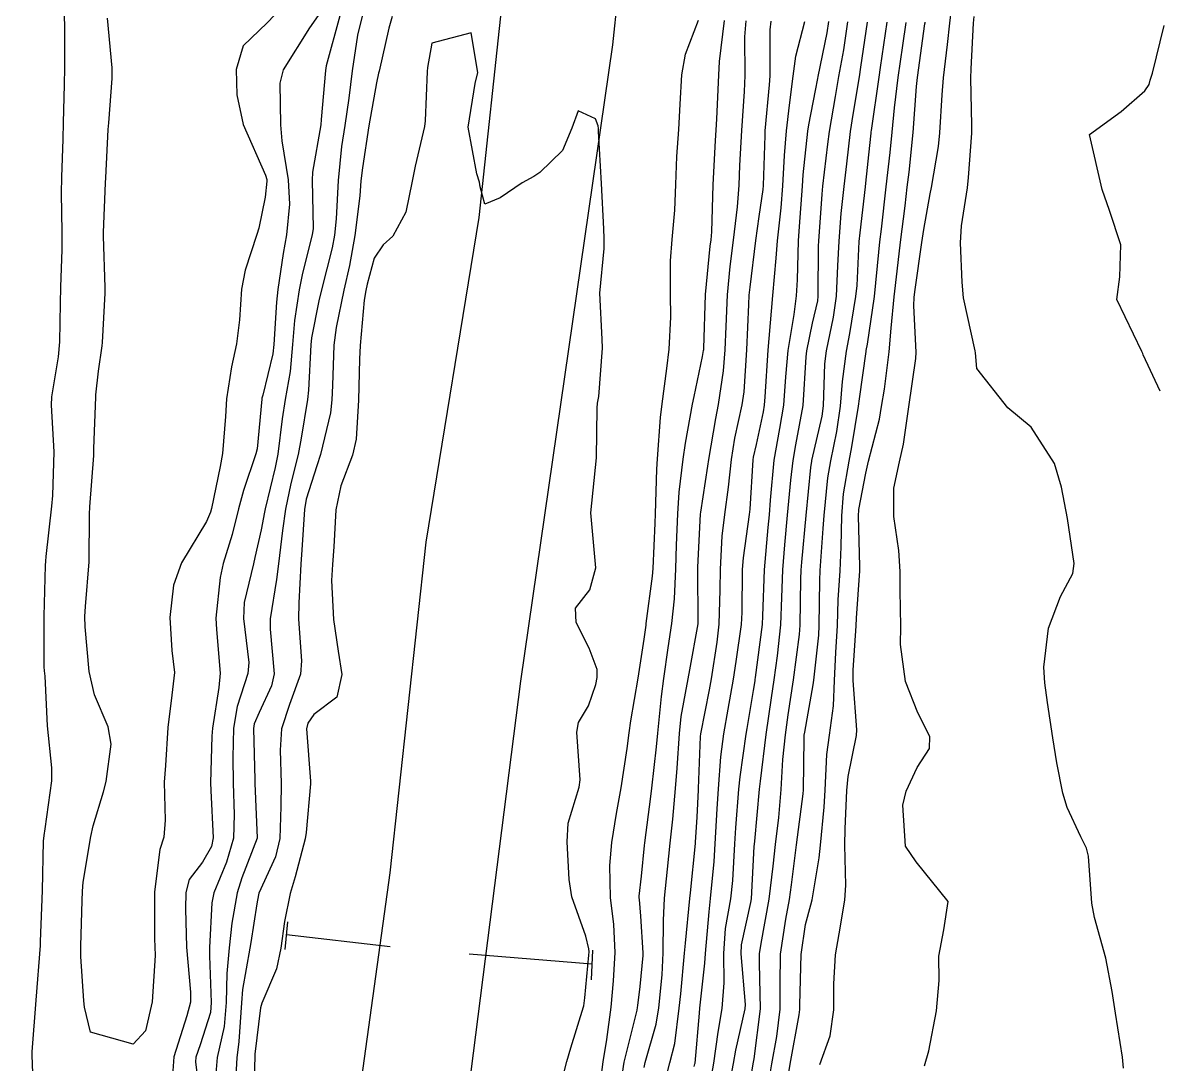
# Model space of a CAD drawing. Header units: metres. Extents: x 298520 to 308411, y 7433745 to 7450750.
# Drawn here: x 300827.6 to 300869.01, y 7448071.36 to 7448109.3 of the extents above; entities that cross this region are included whole.
import ezdxf

# ---------------------------------------------------------------- set-up
doc = ezdxf.new("R2010")
doc.units = ezdxf.units.M
doc.header["$LTSCALE"] = 10
for name, color, linetype in [('Curvas de Nivel 1m', 11, 'Continuous'), ('Curvas de Nivel 5m', 15, 'Continuous'), ('Linha Férrea', 251, 'TRACKS'), ('Pórtico', 62, 'Continuous')]:
    doc.layers.add(name, color=color, linetype=linetype)
doc.linetypes.add('TRACKS', pattern='A,0.15,[130,ltypeshp.shx,S=0.25,R=0,X=0,Y=0],0.15', length=0.3)

msp = doc.modelspace()

# ---------------------------------------------------------------- linework, layer by layer
at = {"layer": 'Curvas de Nivel 1m', "flags": 128}
for points, elevation in [([(300828.022, 7448069.711), (300827.944, 7448071.691), (300827.947, 7448071.809), (300828.093, 7448073.69), (300828.245, 7448075.688), (300828.25, 7448075.824), (300828.326, 7448077.687), (300828.365, 7448079.482), (300828.383, 7448079.687), (300828.415, 7448079.936), (300828.658, 7448081.683), (300828.663, 7448082.159), (300828.502, 7448083.686), (300828.417, 7448085.5), (300828.399, 7448085.688), (300828.386, 7448085.84), (300828.388, 7448087.688), (300828.437, 7448089.531), (300828.44, 7448089.688), (300828.457, 7448089.86), (300828.666, 7448091.685), (300828.703, 7448092.081), (300828.744, 7448093.676), (300828.652, 7448095.373), (300828.662, 7448095.677), (300828.906, 7448097.136), (300828.954, 7448097.674), (300828.98, 7448099.089), (300828.994, 7448099.674), (300829.045, 7448101.042), (300829.044, 7448101.674), (300829.018, 7448103.093), (300829.023, 7448103.674), (300829.077, 7448105.061), (300829.093, 7448105.674), (300829.122, 7448107.038), (300829.136, 7448107.674), (300829.141, 7448109.039), (300829.126, 7448109.674)], 697), ([(300836.77, 7448109.586), (300836.51, 7448109.304), (300835.633, 7448108.467), (300835.383, 7448107.601), (300835.407, 7448106.678), (300835.629, 7448105.598), (300836.445, 7448103.752), (300836.496, 7448103.589), (300836.5, 7448103.532), (300836.436, 7448102.946), (300836.201, 7448101.816), (300836.133, 7448101.593), (300835.712, 7448100.288), (300835.573, 7448099.598), (300835.501, 7448098.479), (300835.395, 7448097.6), (300835.204, 7448096.762), (300835.032, 7448095.603), (300834.994, 7448094.952), (300834.879, 7448093.604), (300834.794, 7448093.13), (300834.481, 7448091.608), (300834.443, 7448091.467), (300834.298, 7448091.131), (300833.382, 7448089.624), (300833.091, 7448088.807), (300832.961, 7448087.629), (300833.041, 7448086.428), (300833.13, 7448085.627), (300833.041, 7448084.807), (300832.894, 7448083.63), (300832.799, 7448082.241), (300832.762, 7448081.631), (300832.793, 7448080.254), (300832.738, 7448079.631), (300832.604, 7448079.186), (300832.404, 7448077.636), (300832.403, 7448075.923), (300832.415, 7448075.635), (300832.425, 7448075.318), (300832.318, 7448073.636), (300832.072, 7448072.573), (300831.624, 7448072.088), (300830.072, 7448072.522), (300829.855, 7448073.438), (300829.834, 7448073.664), (300829.721, 7448075.278), (300829.718, 7448075.666), (300829.77, 7448077.306), (300829.783, 7448077.665), (300829.81, 7448077.993), (300830.09, 7448079.661), (300830.167, 7448080.043), (300830.55, 7448081.286), (300830.637, 7448081.655), (300830.831, 7448083.019), (300830.713, 7448083.655), (300830.22, 7448084.82), (300830.02, 7448085.663), (300829.874, 7448087.291), (300829.866, 7448087.666), (300829.891, 7448088.033), (300830.023, 7448089.664), (300830.039, 7448091.402), (300830.05, 7448091.664), (300830.191, 7448093.532), (300830.193, 7448093.661), (300830.195, 7448093.792), (300830.263, 7448095.661), (300830.267, 7448095.748), (300830.362, 7448096.608), (300830.503, 7448097.528), (300830.514, 7448097.659), (300830.602, 7448099.447), (300830.603, 7448099.658), (300830.549, 7448101.531), (300830.55, 7448101.659), (300830.623, 7448103.477), (300830.631, 7448103.658), (300830.716, 7448105.411), (300830.736, 7448105.657), (300830.867, 7448107.278), (300830.867, 7448107.656), (300830.697, 7448109.472)], 698), ([(300838.366, 7448109.562), (300838.055, 7448109.114), (300837.09, 7448107.584), (300836.972, 7448107.102), (300836.995, 7448105.585), (300837.049, 7448104.999), (300837.273, 7448103.582), (300837.326, 7448102.689), (300837.214, 7448101.582), (300837.096, 7448100.9), (300836.894, 7448099.585), (300836.846, 7448099.127), (300836.757, 7448097.586), (300836.715, 7448097.241), (300836.354, 7448095.737), (300836.32, 7448095.623), (300836.312, 7448095.59), (300836.143, 7448093.774), (300836.099, 7448093.592), (300835.642, 7448092.264), (300835.469, 7448091.598), (300835.234, 7448090.66), (300834.911, 7448089.604), (300834.791, 7448089.089), (300834.642, 7448087.606), (300834.661, 7448087.194), (300834.799, 7448085.604), (300834.743, 7448085.087), (300834.512, 7448083.607), (300834.492, 7448083.315), (300834.45, 7448081.607), (300834.461, 7448081.327), (300834.544, 7448079.606), (300834.479, 7448079.285), (300834.15, 7448078.726), (300833.663, 7448078.094), (300833.54, 7448077.619), (300833.532, 7448077.024), (300833.566, 7448075.618), (300833.715, 7448073.989), (300833.717, 7448073.615), (300833.579, 7448073.119), (300833.109, 7448071.624), (300833.033, 7448070.606)], 697), ([(300839.159, 7448109.554), (300838.662, 7448107.735), (300838.633, 7448107.568), (300838.475, 7448105.78), (300838.461, 7448105.582), (300838.16, 7448103.86), (300838.15, 7448103.573), (300838.185, 7448101.813), (300838.153, 7448101.573), (300837.796, 7448100.182), (300837.67, 7448099.577), (300837.5, 7448098.46), (300837.428, 7448097.579), (300837.346, 7448096.597), (300837.165, 7448095.582), (300837.052, 7448094.873), (300836.901, 7448093.584), (300836.806, 7448093.098), (300836.436, 7448091.589), (300836.413, 7448091.478), (300836.295, 7448090.833), (300836.062, 7448089.816), (300836.006, 7448089.593), (300835.675, 7448088.182), (300835.643, 7448087.596), (300835.837, 7448085.994), (300835.802, 7448085.594), (300835.421, 7448084.392), (300835.283, 7448083.599), (300835.261, 7448082.531), (300835.27, 7448081.599), (300835.312, 7448080.458), (300835.277, 7448079.599), (300835.031, 7448078.72), (300834.57, 7448077.606), (300834.495, 7448077.241), (300834.411, 7448075.607), (300834.408, 7448075.307), (300834.472, 7448073.606), (300834.439, 7448073.247), (300834.067, 7448072.065), (300833.913, 7448071.612), (300833.9, 7448071.451), (300834.049, 7448070.247)], 696), ([(300841.067, 7448109.534), (300840.938, 7448109.107), (300840.592, 7448107.539), (300840.57, 7448107.462), (300840.489, 7448107.116), (300840.21, 7448105.544), (300839.978, 7448104.019), (300839.927, 7448103.548), (300839.884, 7448102.995), (300839.708, 7448101.551), (300839.506, 7448100.454), (300839.301, 7448099.556), (300839.017, 7448098.198), (300838.943, 7448097.561), (300838.883, 7448096.087), (300838.866, 7448095.562), (300838.819, 7448095.09), (300838.455, 7448093.568), (300838.319, 7448093.16), (300837.934, 7448091.947), (300837.864, 7448091.574), (300837.767, 7448090.097), (300837.738, 7448089.575), (300837.666, 7448088.172), (300837.654, 7448087.576), (300837.756, 7448086.056), (300837.719, 7448085.575), (300837.326, 7448084.469), (300837.035, 7448083.582), (300836.982, 7448082.795), (300837.017, 7448081.582), (300837.012, 7448080.744), (300836.968, 7448079.582), (300836.818, 7448078.919), (300836.21, 7448077.589), (300836.188, 7448077.534), (300836.129, 7448077.196), (300835.917, 7448075.79), (300835.88, 7448075.592), (300835.608, 7448074.077), (300835.57, 7448073.595), (300835.477, 7448072.188), (300835.405, 7448071.597), (300835.329, 7448070.318)], 694), ([(300848.557, 7448069.951), (300848.75, 7448071.44), (300848.886, 7448072.253), (300849.039, 7448073.436), (300849.132, 7448074.4), (300849.193, 7448075.434), (300849.137, 7448076.449), (300849.022, 7448077.437), (300848.988, 7448078.6), (300849.064, 7448079.436), (300849.237, 7448080.498), (300849.401, 7448081.432), (300849.629, 7448082.86), (300849.702, 7448083.428), (300849.762, 7448083.874), (300850.028, 7448085.423), (300850.247, 7448086.839), (300850.312, 7448087.36), (300850.32, 7448087.419), (300850.546, 7448089.141), (300850.567, 7448089.417), (300850.645, 7448091.069), (300850.656, 7448091.416), (300850.702, 7448093.033), (300850.724, 7448093.416), (300850.841, 7448094.919), (300850.896, 7448095.415), (300851.075, 7448096.704), (300851.161, 7448097.412), (300851.214, 7448098.582), (300851.2, 7448099.412), (300851.199, 7448100.625), (300851.268, 7448101.412), (300851.365, 7448102.479), (300851.392, 7448103.411), (300851.437, 7448104.431), (300851.503, 7448105.41), (300851.554, 7448106.338), (300851.617, 7448107.409), (300851.748, 7448108.16), (300852.22, 7448109.403)], 694), ([(300850.246, 7448071.234), (300850.278, 7448071.418), (300850.677, 7448072.814), (300850.774, 7448073.413), (300850.895, 7448074.618), (300850.94, 7448075.412), (300850.945, 7448076.591), (300850.989, 7448077.411), (300851.096, 7448078.464), (300851.197, 7448079.41), (300851.291, 7448080.29), (300851.39, 7448081.408), (300851.448, 7448082.15), (300851.529, 7448083.407), (300851.596, 7448084.022), (300851.851, 7448085.404), (300851.908, 7448085.731), (300852.206, 7448087.4), (300852.207, 7448087.447), (300852.201, 7448089.401), (300852.204, 7448089.47), (300852.294, 7448091.4), (300852.304, 7448091.468), (300852.567, 7448093.151), (300852.601, 7448093.397), (300852.853, 7448094.888), (300852.947, 7448095.394), (300853.133, 7448096.625), (300853.196, 7448097.392), (300853.226, 7448098.232), (300853.279, 7448099.387), (300853.373, 7448100.421), (300853.501, 7448101.384), (300853.646, 7448102.593), (300853.702, 7448103.381), (300853.73, 7448104.104), (300853.799, 7448105.38), (300853.903, 7448106.795), (300853.922, 7448107.379), (300853.917, 7448108.789), (300853.959, 7448109.378)], 696), ([(300850.954, 7448070.511), (300851.184, 7448071.409), (300851.362, 7448072.115), (300851.523, 7448073.406), (300851.575, 7448073.92), (300851.719, 7448075.404), (300851.746, 7448075.774), (300851.911, 7448077.402), (300851.933, 7448077.605), (300852.118, 7448079.4), (300852.119, 7448079.445), (300852.172, 7448080.355), (300852.222, 7448081.36), (300852.226, 7448081.4), (300852.302, 7448083.299), (300852.31, 7448083.399), (300852.624, 7448084.999), (300852.698, 7448085.395), (300852.908, 7448086.732), (300852.982, 7448087.393), (300853.011, 7448088.647), (300853.021, 7448089.393), (300853.09, 7448090.592), (300853.187, 7448091.391), (300853.319, 7448092.384), (300853.425, 7448093.389), (300853.55, 7448094.173), (300853.816, 7448095.385), (300853.887, 7448095.855), (300853.98, 7448097.384), (300854.056, 7448099.042), (300854.074, 7448099.375), (300854.101, 7448099.671), (300854.308, 7448101.372), (300854.432, 7448102.248), (300854.579, 7448103.232), (300854.59, 7448103.369), (300854.648, 7448105.191), (300854.658, 7448105.368), (300854.814, 7448107.042), (300854.833, 7448107.367), (300854.832, 7448109.044), (300854.868, 7448109.366)], 697), ([(300852.062, 7448071.281), (300852.093, 7448071.369), (300852.097, 7448071.4), (300852.26, 7448073.219), (300852.278, 7448073.398), (300852.46, 7448075.044), (300852.48, 7448075.396), (300852.609, 7448076.915), (300852.665, 7448077.395), (300852.797, 7448078.749), (300852.837, 7448079.393), (300852.907, 7448080.661), (300852.953, 7448081.392), (300853.034, 7448082.553), (300853.141, 7448083.391), (300853.306, 7448084.3), (300853.496, 7448085.387), (300853.598, 7448086.027), (300853.79, 7448087.385), (300853.82, 7448087.822), (300853.828, 7448089.384), (300853.858, 7448089.805), (300854.081, 7448091.382), (300854.104, 7448091.583), (300854.213, 7448093.381), (300854.23, 7448093.475), (300854.331, 7448093.941), (300854.593, 7448095.133), (300854.632, 7448095.376), (300854.658, 7448095.678), (300854.762, 7448097.374), (300854.8, 7448097.797), (300854.938, 7448099.365), (300855.049, 7448100.728), (300855.103, 7448101.363), (300855.232, 7448102.565), (300855.295, 7448103.361), (300855.353, 7448104.467), (300855.426, 7448105.36), (300855.542, 7448106.299), (300855.672, 7448107.358), (300855.774, 7448108.083), (300856.101, 7448109.354)], 698), ([(300852.668, 7448070.782), (300852.786, 7448071.393), (300852.937, 7448072.529), (300853.085, 7448073.39), (300853.162, 7448074.324), (300853.149, 7448075.39), (300853.209, 7448076.302), (300853.397, 7448077.387), (300853.473, 7448078.056), (300853.546, 7448079.386), (300853.582, 7448079.973), (300853.694, 7448081.385), (300853.739, 7448081.833), (300853.958, 7448083.382), (300853.994, 7448083.594), (300854.227, 7448084.977), (300854.283, 7448085.329), (300854.288, 7448085.379), (300854.3, 7448085.445), (300854.553, 7448087.376), (300854.571, 7448087.691), (300854.624, 7448089.375), (300854.756, 7448090.913), (300854.805, 7448091.372), (300854.85, 7448091.913), (300854.984, 7448093.37), (300855.185, 7448094.522), (300855.333, 7448095.365), (300855.408, 7448096.409), (300855.491, 7448097.363), (300855.705, 7448098.679), (300855.795, 7448099.356), (300855.825, 7448099.932), (300855.868, 7448101.356), (300855.902, 7448101.881), (300856.007, 7448103.354), (300856.04, 7448103.763), (300856.207, 7448105.353), (300856.242, 7448105.586), (300856.488, 7448106.84), (300856.569, 7448107.272), (300856.586, 7448107.349), (300856.916, 7448108.939), (300856.978, 7448109.345)], 699), ([(300854.053, 7448070.412), (300854.212, 7448071.378), (300854.247, 7448071.56), (300854.48, 7448073.374), (300854.444, 7448075.039), (300854.446, 7448075.375), (300854.504, 7448075.762), (300854.802, 7448077.37), (300854.942, 7448078.577), (300855.03, 7448079.367), (300855.152, 7448080.345), (300855.235, 7448081.364), (300855.296, 7448082.466), (300855.388, 7448083.362), (300855.492, 7448084.082), (300855.685, 7448085.358), (300855.908, 7448087.014), (300855.933, 7448087.355), (300855.951, 7448089.036), (300855.959, 7448089.355), (300855.983, 7448089.649), (300856.141, 7448091.352), (300856.32, 7448093.102), (300856.348, 7448093.325), (300856.349, 7448093.35), (300856.729, 7448094.964), (300856.78, 7448095.346), (300856.832, 7448096.882), (300856.89, 7448097.345), (300857.147, 7448098.58), (300857.256, 7448099.341), (300857.305, 7448100.446), (300857.345, 7448101.341), (300857.425, 7448102.348), (300857.527, 7448103.339), (300857.624, 7448104.169), (300857.765, 7448105.337), (300857.859, 7448105.956), (300858.085, 7448107.334), (300858.14, 7448107.69), (300858.378, 7448109.331)], 701), ([(300854.669, 7448069.99), (300854.89, 7448071.368), (300855.072, 7448072.364), (300855.196, 7448073.363), (300855.194, 7448074.266), (300855.217, 7448075.363), (300855.41, 7448076.645), (300855.538, 7448077.359), (300855.607, 7448077.892), (300855.796, 7448079.356), (300856.038, 7448081.209), (300856.05, 7448081.352), (300856.07, 7448083.221), (300856.079, 7448083.352), (300856.097, 7448083.46), (300856.215, 7448084.143), (300856.401, 7448085.177), (300856.423, 7448085.348), (300856.602, 7448086.994), (300856.625, 7448087.346), (300856.639, 7448088.977), (300856.659, 7448089.346), (300856.768, 7448090.873), (300856.799, 7448091.345), (300856.934, 7448092.726), (300857.041, 7448093.343), (300857.267, 7448094.413), (300857.399, 7448095.34), (300857.472, 7448096.229), (300857.62, 7448097.338), (300857.739, 7448097.977), (300857.96, 7448099.334), (300857.999, 7448099.734), (300858.083, 7448101.333), (300858.111, 7448101.648), (300858.305, 7448103.331), (300858.317, 7448103.459), (300858.465, 7448104.831), (300858.516, 7448105.286), (300858.518, 7448105.329), (300858.526, 7448105.382), (300858.802, 7448107.325), (300858.851, 7448107.679), (300859.095, 7448109.321)], 702), ([(300855.47, 7448070.771), (300855.563, 7448071.358), (300855.887, 7448073.159), (300855.91, 7448073.353), (300855.913, 7448073.525), (300855.96, 7448075.352), (300856.124, 7448076.446), (300856.318, 7448077.161), (300856.366, 7448077.348), (300856.622, 7448078.879), (300856.671, 7448079.345), (300856.801, 7448080.719), (300856.84, 7448081.343), (300856.897, 7448082.642), (300857.001, 7448083.342), (300857.144, 7448084.416), (300857.173, 7448085.341), (300857.225, 7448086.358), (300857.288, 7448087.34), (300857.318, 7448088.284), (300857.38, 7448089.339), (300857.418, 7448090.207), (300857.44, 7448091.339), (300857.506, 7448092.143), (300857.715, 7448093.336), (300857.814, 7448093.852), (300858.05, 7448095.333), (300858.087, 7448095.601), (300858.328, 7448097.33), (300858.338, 7448097.366), (300858.376, 7448097.591), (300858.637, 7448099.326), (300858.794, 7448100.948), (300858.833, 7448101.324), (300858.889, 7448101.784), (300859.066, 7448103.321), (300859.207, 7448104.574), (300859.279, 7448105.318), (300859.364, 7448106.199), (300859.502, 7448107.315), (300859.663, 7448108.472), (300859.787, 7448109.311)], 703), ([(300856.647, 7448071.344), (300857.017, 7448072.397), (300857.157, 7448073.339), (300857.153, 7448074.284), (300857.214, 7448075.339), (300857.348, 7448076.111), (300857.559, 7448077.336), (300857.589, 7448077.887), (300857.556, 7448079.336), (300857.566, 7448079.939), (300857.633, 7448081.335), (300857.677, 7448081.846), (300857.979, 7448083.332), (300857.991, 7448083.547), (300857.86, 7448085.334), (300857.86, 7448085.71), (300857.965, 7448087.333), (300857.98, 7448087.608), (300858.097, 7448089.332), (300858.098, 7448089.51), (300858.053, 7448091.332), (300858.068, 7448091.569), (300858.319, 7448092.898), (300858.422, 7448093.329), (300858.813, 7448094.856), (300858.897, 7448095.322), (300858.995, 7448095.956), (300859.175, 7448097.318), (300859.245, 7448098.18), (300859.358, 7448099.316), (300859.468, 7448100.253), (300859.589, 7448101.313), (300859.753, 7448102.628), (300859.831, 7448103.309), (300859.894, 7448103.865), (300860.039, 7448105.307), (300860.17, 7448106.985), (300860.202, 7448107.304), (300860.475, 7448109.263), (300860.478, 7448109.301), (300860.485, 7448109.329)], 704), ([(300867.712, 7448071.214), (300867.668, 7448071.613), (300867.416, 7448073.217), (300867.301, 7448074.012), (300867.063, 7448075.22), (300866.653, 7448076.7), (300866.554, 7448077.226), (300866.434, 7448078.943), (300866.355, 7448079.228), (300866.159, 7448079.64), (300865.655, 7448080.716), (300865.495, 7448081.24), (300865.285, 7448082.335), (300865.138, 7448083.246), (300864.937, 7448084.534), (300864.844, 7448085.251), (300864.811, 7448085.824), (300864.975, 7448087.249), (300865.416, 7448088.394), (300865.868, 7448089.236), (300865.912, 7448089.602), (300865.667, 7448091.24), (300865.449, 7448092.378), (300865.191, 7448093.247), (300864.342, 7448094.563), (300863.494, 7448095.269), (300862.367, 7448096.71), (300862.315, 7448097.281), (300862.304, 7448097.35), (300861.873, 7448099.285), (300861.83, 7448099.858), (300861.77, 7448101.287), (300861.805, 7448101.91), (300862.019, 7448103.284), (300862.065, 7448103.668), (300862.184, 7448105.283), (300862.188, 7448105.571), (300862.146, 7448107.283), (300862.156, 7448107.624), (300862.246, 7448109.283), (300862.267, 7448109.532)], 706), ([(300847.153, 7448070.357), (300847.425, 7448071.456), (300847.569, 7448071.954), (300848.035, 7448073.45), (300848.05, 7448073.484), (300848.088, 7448073.771), (300848.231, 7448075.329), (300848.238, 7448075.448), (300848.229, 7448075.563), (300848.119, 7448076.027), (300847.61, 7448077.455), (300847.514, 7448078.085), (300847.444, 7448079.457), (300847.479, 7448080.147), (300847.874, 7448081.453), (300847.917, 7448081.721), (300847.786, 7448083.454), (300847.852, 7448083.809), (300848.217, 7448084.416), (300848.482, 7448085.193), (300848.534, 7448085.445), (300848.533, 7448085.742), (300848.244, 7448086.523), (300847.77, 7448087.455), (300847.746, 7448087.969), (300848.265, 7448088.645), (300848.482, 7448089.447), (300848.303, 7448091.45), (300848.506, 7448093.447), (300848.532, 7448095.266), (300848.546, 7448095.447), (300848.594, 7448095.685), (300848.723, 7448097.445), (300848.712, 7448097.781), (300848.624, 7448099.447), (300848.782, 7448101.08), (300848.788, 7448101.445), (300848.771, 7448101.79), (300848.684, 7448103.446), (300848.579, 7448105.341), (300848.578, 7448105.448), (300848.574, 7448105.548), (300848.476, 7448105.799), (300847.836, 7448106.099), (300847.61, 7448105.459), (300847.268, 7448104.654), (300846.449, 7448103.853), (300846.221, 7448103.697), (300845.8, 7448103.476), (300844.992, 7448102.93), (300844.435, 7448102.69), (300844.275, 7448103.326), (300844.242, 7448103.493), (300844.148, 7448103.794), (300843.829, 7448105.5), (300844.082, 7448107.09), (300844.182, 7448107.495), (300843.944, 7448108.935), (300842.503, 7448108.56), (300842.346, 7448107.669), (300842.334, 7448107.522), (300842.268, 7448105.729), (300842.243, 7448105.522), (300841.901, 7448104.076), (300841.795, 7448103.526), (300841.56, 7448102.401), (300841.088, 7448101.533), (300840.74, 7448101.214), (300840.411, 7448100.727), (300840.157, 7448099.783), (300840.104, 7448099.544), (300840.044, 7448099.2), (300839.898, 7448097.547), (300839.87, 7448097.05), (300839.839, 7448095.548), (300839.75, 7448094.13), (300839.612, 7448093.551), (300839.189, 7448092.434), (300839.005, 7448091.559), (300838.935, 7448090.205), (300838.89, 7448089.561), (300838.856, 7448088.979), (300838.92, 7448087.56), (300839.097, 7448086.413), (300839.228, 7448085.555), (300839.042, 7448084.736), (300838.211, 7448084.098), (300837.991, 7448083.788), (300837.946, 7448083.573), (300838.084, 7448081.671), (300838.082, 7448081.571), (300837.934, 7448079.804), (300837.896, 7448079.573), (300837.527, 7448078.191), (300837.347, 7448077.578), (300837.143, 7448076.56), (300837.008, 7448075.581), (300836.854, 7448074.83), (300836.318, 7448073.588), (300836.26, 7448073.41), (300836.064, 7448071.729), (300836.056, 7448071.598), (300835.991, 7448069.643)], 693), ([(300869.044, 7448095.884), (300868.429, 7448097.209), (300868.412, 7448097.248), (300868.374, 7448097.329), (300867.463, 7448099.219), (300867.572, 7448100.052), (300867.605, 7448101.218), (300867.192, 7448102.465), (300866.925, 7448103.225), (300866.473, 7448105.23), (300867.618, 7448106.076), (300868.487, 7448106.828), (300868.641, 7448107.058), (300868.678, 7448107.207), (300868.76, 7448107.471), (300869.195, 7448109.2)], 707)]:
    msp.add_lwpolyline(points, dxfattribs=dict(at, elevation=elevation))
at = {"layer": 'Curvas de Nivel 5m', "flags": 128}
for points, elevation in [([(300860.458, 7448071.304), (300860.611, 7448071.845), (300860.895, 7448073.298), (300860.988, 7448074.403), (300860.979, 7448075.291), (300861.158, 7448076.254), (300861.322, 7448077.288), (300860.154, 7448078.734), (300859.76, 7448079.306), (300859.663, 7448080.793), (300859.786, 7448081.306), (300860.192, 7448082.166), (300860.634, 7448082.861), (300860.656, 7448083.295), (300860.216, 7448084.163), (300859.76, 7448085.307), (300859.589, 7448086.653), (300859.592, 7448087.31), (300859.567, 7448088.612), (300859.569, 7448089.311), (300859.517, 7448090.079), (300859.345, 7448091.314), (300859.341, 7448092.343), (300859.541, 7448093.312), (300859.687, 7448093.955), (300859.889, 7448095.307), (300860.136, 7448097.069), (300860.149, 7448097.303), (300860.069, 7448098.984), (300860.087, 7448099.305), (300860.121, 7448099.58), (300860.357, 7448101.301), (300860.428, 7448101.767), (300860.666, 7448103.072), (300860.709, 7448103.297), (300860.967, 7448104.794), (300861.021, 7448105.295), (300861.1, 7448106.68), (300861.144, 7448107.293), (300861.29, 7448108.508), (300861.379, 7448109.291), (300861.503, 7448110.315)], 705), ([(300839.965, 7448109.545), (300839.805, 7448108.85), (300839.6, 7448107.553), (300839.479, 7448106.551), (300839.338, 7448105.557), (300839.221, 7448104.799), (300839.094, 7448103.56), (300839.022, 7448102.154), (300838.967, 7448101.562), (300838.875, 7448101.104), (300838.484, 7448099.569), (300838.389, 7448099.172), (300838.123, 7448097.825), (300838.101, 7448097.573), (300838.017, 7448095.913), (300837.976, 7448095.574), (300837.743, 7448094.164), (300837.639, 7448093.577), (300837.372, 7448092.52), (300837.175, 7448091.581), (300837.071, 7448090.806), (300836.926, 7448089.584), (300836.846, 7448089.013), (300836.624, 7448087.586), (300836.622, 7448087.214), (300836.762, 7448085.585), (300836.667, 7448085.145), (300836.212, 7448084.169), (300836.04, 7448083.757), (300836.013, 7448083.592), (300836.054, 7448081.722), (300836.061, 7448081.591), (300836.144, 7448079.609), (300836.142, 7448079.59), (300835.591, 7448078.145), (300835.411, 7448077.597), (300835.218, 7448076.503), (300835.121, 7448075.6), (300835.034, 7448074.666), (300835.013, 7448073.601), (300834.94, 7448072.735), (300834.693, 7448071.604), (300834.642, 7448071.019)], 695), ([(300849.421, 7448070.794), (300849.515, 7448071.428), (300849.987, 7448073.326), (300850.007, 7448073.421), (300850.012, 7448073.493), (300850.095, 7448074.195), (300850.21, 7448075.32), (300850.213, 7448075.419), (300850.126, 7448076.753), (300850.073, 7448077.362), (300850.068, 7448077.421), (300850.068, 7448077.487), (300850.145, 7448078.21), (300850.255, 7448079.326), (300850.265, 7448079.419), (300850.484, 7448081.113), (300850.521, 7448081.417), (300850.696, 7448082.917), (300850.741, 7448083.415), (300850.876, 7448084.76), (300850.965, 7448085.413), (300851.121, 7448086.535), (300851.252, 7448087.41), (300851.353, 7448088.318), (300851.393, 7448089.409), (300851.425, 7448090.269), (300851.468, 7448091.408), (300851.522, 7448092.196), (300851.661, 7448093.407), (300851.747, 7448093.99), (300852.006, 7448095.403), (300852.066, 7448095.692), (300852.37, 7448097.14), (300852.409, 7448097.363), (300852.413, 7448097.4), (300852.414, 7448097.44), (300852.478, 7448099.399), (300852.653, 7448101.163), (300852.684, 7448101.396), (300852.71, 7448101.68), (300852.764, 7448103.395), (300852.844, 7448105.018), (300852.865, 7448105.394), (300852.892, 7448105.809), (300852.959, 7448107.393), (300852.993, 7448107.888), (300853.167, 7448109.39)], 695), ([(300853.27, 7448070.169), (300853.496, 7448071.386), (300853.581, 7448071.872), (300853.928, 7448073.382), (300853.934, 7448073.533), (300853.773, 7448075.383), (300853.791, 7448075.709), (300854.132, 7448077.248), (300854.151, 7448077.38), (300854.254, 7448079.286), (300854.262, 7448079.379), (300854.276, 7448079.49), (300854.45, 7448081.376), (300854.48, 7448081.67), (300854.694, 7448083.373), (300854.889, 7448084.704), (300854.986, 7448085.369), (300855.106, 7448086.232), (300855.226, 7448087.365), (300855.261, 7448088.363), (300855.292, 7448089.365), (300855.365, 7448090.286), (300855.472, 7448091.362), (300855.592, 7448092.637), (300855.667, 7448093.36), (300855.769, 7448093.92), (300856.035, 7448095.355), (300856.146, 7448097.129), (300856.17, 7448097.353), (300856.383, 7448098.356), (300856.567, 7448099.173), (300856.588, 7448099.348), (300856.597, 7448101.172), (300856.603, 7448101.348), (300856.725, 7448103.062), (300856.754, 7448103.347), (300856.93, 7448104.881), (300856.994, 7448105.345), (300857.212, 7448106.616), (300857.342, 7448107.342), (300857.523, 7448108.319), (300857.67, 7448109.338)], 700)]:
    msp.add_lwpolyline(points, dxfattribs=dict(at, elevation=elevation))
at = {"layer": 'Linha Férrea', "flags": 128}
for points in [[(298729.261, 7450749.95), (298734.809, 7450730.65), (298742.343, 7450703.451), (298750.119, 7450676.237), (298757.889, 7450649.199), (298765.189, 7450623.712), (298769.985, 7450606.424), (298776.494, 7450583.287), (298783.055, 7450560.248), (298788.164, 7450542.214), (298793.821, 7450521.584), (298798.125, 7450506.606), (298804.386, 7450484.418), (298809.295, 7450466.837), (298814.551, 7450448.858), (298819.559, 7450431.225), (298826.267, 7450408.649), (298831.926, 7450389.314), (298837.135, 7450370.779), (298842.092, 7450352.398), (298847.802, 7450331.823), (298852.149, 7450316.412), (298858.34, 7450294.769), (298862.969, 7450278.965), (298867.952, 7450260.088), (298870.924, 7450249.95), (298873.722, 7450238.982), (298878.355, 7450222.697), (298882.025, 7450210.358), (298885.603, 7450197.651), (298890.189, 7450181.049), (298894.637, 7450166.006), (298898.995, 7450149.812), (298904.361, 7450131.79), (298908.122, 7450117.709), (298911.93, 7450103.946), (298916.104, 7450089.039), (298920.554, 7450073.399), (298923.212, 7450064.319), (298926.468, 7450052.577), (298930.321, 7450038.956), (298934.723, 7450023.223), (298938.252, 7450011.622), (298941.509, 7449999.193), (298944.399, 7449989.651), (298947.701, 7449977.682), (298952.335, 7449961.49), (298956.967, 7449946.581), (298961.92, 7449929.017), (298965.909, 7449915.258), (298970.082, 7449900.905), (298973.936, 7449887.787), (298977.788, 7449874.853), (298981.549, 7449862.469), (298986.366, 7449847.197), (298989.852, 7449836.37), (298994.575, 7449822.337), (298999.437, 7449807.292), (299004.068, 7449794.269), (299008.7, 7449781.657), (299013.057, 7449770.328), (299018.285, 7449757.718), (299022.322, 7449748.037), (299026.817, 7449737.63), (299031.861, 7449726.852), (299036.814, 7449716.896), (299043.096, 7449705.205), (299047.821, 7449696.534), (299054.335, 7449685.572), (299060.664, 7449675.852), (299069.469, 7449663.104), (299077.541, 7449652.872), (299085.429, 7449643.336), (299089.832, 7449637.784), (299098.728, 7449628.561), (299107.993, 7449618.793), (299117.442, 7449610.031), (299127.077, 7449601.223), (299138.453, 7449591.782), (299150.409, 7449582.651), (299162.779, 7449573.982), (299174.004, 7449567.002), (299185.962, 7449560.295), (299199.698, 7449553.222), (299213.253, 7449547.024), (299227.033, 7449541.5), (299241.999, 7449536.525), (299258.424, 7449531.831), (299277.224, 7449527.814), (299295.935, 7449525.032), (299311.589, 7449523.57), (299326.876, 7449522.883), (299340.975, 7449522.747), (299353.572, 7449523.111), (299369.274, 7449524.069), (299382.826, 7449525.211), (299396.609, 7449526.717), (299414.178, 7449529.501), (299430.969, 7449532.603), (299440.142, 7449534.839), (299451.094, 7449537.487), (299469.666, 7449542.917), (299486.963, 7449547.755), (299510.376, 7449554.83), (299531.414, 7449561.037), (299544.903, 7449564.894), (299559.186, 7449569.068), (299590.197, 7449576.665), (299616.417, 7449582.259), (299645.03, 7449585.805), (299675.251, 7449587.635), (299705.522, 7449586.259), (299732.882, 7449582.825), (299762.581, 7449576.088), (299791.888, 7449566.944), (299816.217, 7449556.896), (299840.774, 7449544.781), (299859.676, 7449534.387), (299878.529, 7449521.308), (299897.376, 7449507.135), (299919.538, 7449486.991), (299927.658, 7449478.626), (299947.133, 7449456.962), (299961.499, 7449437.961), (299971.137, 7449424.784), (299981.869, 7449408.322), (299997.595, 7449383.682), (300016.228, 7449354.96), (300035.864, 7449324.687), (300055.136, 7449295.587), (300073.232, 7449268.397), (300085.868, 7449249.95), (300089.501, 7449244.778), (300101.211, 7449227.647), (300111.197, 7449214.14), (300124.752, 7449194.736), (300135.909, 7449179.759), (300148.296, 7449162.129), (300160.805, 7449144.566), (300173.129, 7449128.481), (300185.523, 7449112.088), (300198.402, 7449095.758), (300207.462, 7449083.98), (300220.094, 7449068.515), (300233.468, 7449051.744), (300246.778, 7449035.349), (300263.478, 7449015.076), (300277.526, 7448998.444), (300292.814, 7448981.501), (300306.688, 7448964.856), (300324.623, 7448944.393), (300340.398, 7448926.517), (300357.9, 7448907.843), (300372.755, 7448891.817), (300392.041, 7448871.054), (300410.717, 7448852.066), (300427.475, 7448834.137), (300439.245, 7448822.858), (300454.898, 7448806.525), (300473.448, 7448788.164), (300493.111, 7448768.808), (300511.705, 7448749.95), (300518.198, 7448743.612), (300525.672, 7448735.984), (300530.889, 7448730.361), (300538.141, 7448723.284), (300543.771, 7448717.624), (300548.924, 7448711.903), (300554.778, 7448706.093), (300562.444, 7448698.573), (300570.483, 7448690.198), (300580.06, 7448680.508), (300590.013, 7448670.628), (300599.102, 7448661.391), (300608.565, 7448651.702), (300616.68, 7448643.32), (300625.581, 7448633.859), (300633.62, 7448625.859), (300641.21, 7448617.858), (300649.582, 7448609.897), (300659.386, 7448599.72), (300667.387, 7448591.231), (300676.098, 7448582.784), (300683.871, 7448574.669), (300691.725, 7448567.153), (300703.33, 7448554.876), (300711.744, 7448546.351), (300718.093, 7448539.767), (300726.506, 7448530.983), (300733.153, 7448523.695), (300741.152, 7448514.418), (300747.426, 7448507.242), (300750.054, 7448504.018), (300758.169, 7448493.99), (300764.854, 7448485.238), (300772.251, 7448475.55), (300781.114, 7448462.855), (300788.178, 7448452.147), (300795.99, 7448439.115), (300802.712, 7448427.661), (300809.137, 7448414.665), (300814.959, 7448402.42), (300819.763, 7448391.601), (300824.722, 7448378.533), (300829.079, 7448366.59), (300833.249, 7448353.858), (300836.592, 7448342.438), (300839.822, 7448330.572), (300842.678, 7448317.912), (300845.758, 7448304.202), (300848.387, 7448291.169), (300849.927, 7448279.903), (300851.843, 7448266.756), (300852.632, 7448254.174), (300852.974, 7448249.95), (300853.718, 7448237.64), (300853.896, 7448226.066), (300854.164, 7448215.145), (300853.836, 7448203.832), (300853.598, 7448192.905), (300852.795, 7448182.25), (300851.991, 7448170.79), (300850.801, 7448159.302), (300849.223, 7448146.768), (300848.151, 7448135.486), (300846.96, 7448124.114), (300845.442, 7448113.546), (300844.222, 7448102.204), (300842.288, 7448090.385), (300840.978, 7448078.33), (300839.608, 7448068.386), (300838.209, 7448056.39), (300836.541, 7448045.166), (300835.023, 7448032.665), (300833.535, 7448020.341), (300832.284, 7448009.205), (300831.094, 7447998.637), (300829.874, 7447985.926), (300828.432, 7447973.713), (300826.546, 7447955.639), (300825.162, 7447943.391), (300824.986, 7447942.247), (300823.836, 7447930.96), (300822.657, 7447919.829), (300821.593, 7447909.075), (300820.243, 7447895.408), (300819.533, 7447885.934), (300818.679, 7447872.07), (300818.298, 7447858.799), (300817.927, 7447851.916), (300817.786, 7447841.862), (300817.933, 7447833.489), (300818.516, 7447815.843), (300820.361, 7447795.876), (300822.449, 7447776.733), (300825.922, 7447758.996), (300827.722, 7447750.217), (300828.687, 7447743.229), (300830.467, 7447731.539), (300833.751, 7447711.152), (300838.977, 7447681.969), (300842.161, 7447664.851), (300846.249, 7447643.566), (300856.898, 7447587.933), (300861.3, 7447564.706), (300863.731, 7447552.015), (300867.081, 7447534.8), (300870.251, 7447518.153), (300879.139, 7447471.406), (300882.717, 7447452.426), (300886.196, 7447433.436), (300890.621, 7447408.952), (300893.065, 7447393.996), (300894.895, 7447382.534), (300896.018, 7447374.923), (300897.056, 7447367.88), (300898.671, 7447355.202), (300899.884, 7447344.173), (300901.155, 7447328.57), (300902.425, 7447306.17), (300902.632, 7447290.927), (300902.643, 7447274.906), (300901.209, 7447249.806), (300899.894, 7447235.454), (300897.424, 7447214.973), (300896.24, 7447207.108, -0.017609), (300893.245, 7447191.067), (300890.79, 7447180.008), (300886.347, 7447162.337), (300883.122, 7447151.267), (300877.521, 7447133.871), (300873.858, 7447123.752), (300865.532, 7447103.056), (300859.822, 7447090.388), (300850.503, 7447071.406), (300846.315, 7447063.106), (300836.805, 7447045.834), (300827.664, 7447031.197), (300815.395, 7447013.014), (300803.069, 7446996.228), (300792.968, 7446983.245), (300781.446, 7446969.292), (300759.63, 7446945.435), (300748.36, 7446933.669), (300737.301, 7446922.447), (300720.178, 7446905.644), (300707.821, 7446893.561), (300697.057, 7446883.028), (300686.376, 7446872.224), (300676.506, 7446862.329), (300660.145, 7446845.845), (300651.989, 7446837.638), (300637.917, 7446823.835), (300624.102, 7446810.419), (300614.955, 7446801.573), (300610.107, 7446796.538), (300599.124, 7446785.64, 0.017844), (300588.776, 7446774.611), (300582.973, 7446768.596), (300572.807, 7446757.15), (300570.635, 7446754.423, -0.018804), (300566.868, 7446749.902, -0.021463), (300565.197, 7446747.771, 0.014089), (300560.744, 7446742.236), (300556.818, 7446737.065), (300549.018, 7446726.402), (300544.903, 7446720.152), (300542.989, 7446717.435), (300540.702, 7446714.014), (300534.516, 7446704.131), (300528.813, 7446694.775), (300525.37, 7446688.688), (300519.775, 7446678.443, 0.017217), (300513.559, 7446666.068), (300510.115, 7446659.471), (300505.35, 7446648.44), (300501.39, 7446638.953, 0.017957), (300498.447, 7446631.125), (300492.383, 7446614.647), (300488.086, 7446600.958), (300484.889, 7446590.082), (300482.448, 7446580.533), (300479.028, 7446566.174), (300474.999, 7446546.195), (300472.245, 7446530.076), (300469.723, 7446510.133), (300467.649, 7446494.09), (300465.343, 7446472.628), (300462.509, 7446448.283), (300460.589, 7446427.75), (300458.173, 7446403.459), (300455.716, 7446377.743), (300453.679, 7446357.578), (300451.179, 7446331.957), (300448.408, 7446302.907), (300446.096, 7446278.461), (300443.948, 7446255.986), (300443.327, 7446249.95), (300441.921, 7446236.026), (300439.714, 7446214.959), (300437.145, 7446189.663), (300434.772, 7446164.489), (300432.986, 7446145.942), (300427.675, 7446092.019), (300425.457, 7446069.071), (300422.052, 7446034.05), (300420.454, 7446017.74), (300416.946, 7445981.751), (300414.159, 7445952.95), (300410.686, 7445916.311), (300408.437, 7445891.812), (300405.718, 7445868.171), (300403.766, 7445842.739), (300401.654, 7445818.651), (300400.337, 7445806.143), (300399.876, 7445801.282), (300399.266, 7445794.558)], [(298905.363, 7450145.031), (298910.207, 7450124.873), (298915.002, 7450108.012), (298921.739, 7450085.266), (298926.98, 7450064.83), (298931.003, 7450051.742), (298934.224, 7450039.953), (298937.65, 7450027.983), (298940.458, 7450017.786), (298943.206, 7450008.624), (298945.866, 7449998.811), (298948.85, 7449988.084), (298952.218, 7449977.183), (298954.849, 7449967.637), (298957.892, 7449956.733), (298961.763, 7449943.848), (298964.896, 7449932.558), (298968.973, 7449920.293), (298972.372, 7449908.382), (298975.8, 7449896.208), (298979.287, 7449884.682), (298982.035, 7449875.079), (298985.463, 7449863.464), (298988.891, 7449853.475), (298994.252, 7449836.792), (298999.642, 7449820.007), (299004.122, 7449806.223), (299009.577, 7449791.55), (299017.072, 7449771.922), (299023.852, 7449755.78), (299031.351, 7449735.099), (299042.615, 7449714.768), (299049.157, 7449702.257), (299057.947, 7449687.795), (299067.128, 7449674.025), (299074.388, 7449663.764), (299083.266, 7449652.271), (299093.226, 7449640.21), (299104.865, 7449628.3), (299116.059, 7449616.929), (299127.188, 7449606.965), (299134.846, 7449600.398), (299146.061, 7449590.999), (299159.8, 7449581.134), (299172.881, 7449572.672), (299188.754, 7449563.553), (299203.487, 7449555.781), (299219.692, 7449548.782), (299229.285, 7449544.979), (299249.695, 7449538.196), (299264.418, 7449534.22), (299286.841, 7449530.183), (299305.276, 7449527.832), (299319.472, 7449527.113), (299340.209, 7449526.73), (299362.575, 7449527.496), (299380.335, 7449528.889), (299402.027, 7449531.43), (299418.393, 7449534.55), (299439.271, 7449538.773), (299455.546, 7449542.61), (299468.219, 7449546.447), (299486.071, 7449551.679), (299502.678, 7449556.429), (299521.873, 7449562.476), (299544.903, 7449569.511), (299558.765, 7449572.874), (299572.65, 7449576.475), (299589.389, 7449580.647), (299603.615, 7449583.903), (299623.713, 7449587.445), (299640.449, 7449589.67), (299657.813, 7449590.983), (299675.925, 7449591.554), (299694.255, 7449591.042), (299708.541, 7449590.126), (299722.182, 7449588.244), (299738.919, 7449585.56), (299759.653, 7449580.821), (299775.25, 7449576.474), (299786.436, 7449572.94), (299797.015, 7449569.282), (299807.003, 7449565.52), (299816.424, 7449561.561), (299823.596, 7449557.979), (299834.148, 7449553.022), (299842.943, 7449548.641), (299850.946, 7449544.045), (299857.58, 7449540.07), (299867.592, 7449534.039), (299879.685, 7449526.144), (299888.765, 7449519.647), (299901.686, 7449509.708), (299911.305, 7449500.703), (299920.635, 7449492.515), (299928.708, 7449484.626), (299935.814, 7449476.733), (299943.925, 7449467.258), (299951.104, 7449459.003), (299957.671, 7449450.784), (299963.484, 7449442.67), (299970.77, 7449432.303), (299976.475, 7449423.904), (299982.432, 7449414.862), (299988.891, 7449404.85), (299995.852, 7449394.443), (300002.312, 7449383.928), (300010.887, 7449370.223), (300018.781, 7449358.239), (300026.569, 7449345.892), (300033.388, 7449335.88), (300041.176, 7449324.037), (300049.358, 7449311.838), (300057.288, 7449299.745), (300065.47, 7449287.364), (300073.508, 7449275.701), (300081.011, 7449264.541), (300090.196, 7449251.298), (300091.164, 7449249.95), (300100.525, 7449236.167), (300109.403, 7449223.951), (300117.162, 7449213.187), (300127.336, 7449198.457), (300139.6, 7449181.446), (300149.952, 7449166.72), (300159.813, 7449153.466), (300168.75, 7449141.382), (300179.779, 7449126.346), (300190.932, 7449112.414), (300203.876, 7449095.222), (300217.308, 7449078.587), (300230.374, 7449062.005), (300242.887, 7449046.162), (300256.877, 7449029.774), (300272.777, 7449010.921), (300288.309, 7448992.868), (300306.303, 7448971.97), (300322.512, 7448953.54), (300337.055, 7448937.024), (300349.196, 7448923.521), (300363.433, 7448907.803), (300372.178, 7448898.27), (300387.649, 7448881.624), (300402.322, 7448866.086), (300417.298, 7448851.105), (300428.763, 7448838.962), (300440.716, 7448827.379), (300454.398, 7448813.148), (300467.461, 7448800.639), (300481.638, 7448785.533), (300502.227, 7448765.254), (300514.06, 7448753.852), (300517.826, 7448749.95), (300528.275, 7448738.976), (300540.783, 7448726.333), (300551.364, 7448715.261), (300568.358, 7448698.083), (300580.431, 7448686.447), (300591.073, 7448675.242), (300605.822, 7448659.996), (300619.827, 7448645.871), (300631.531, 7448633.85), (300641.93, 7448623.388), (300651.196, 7448614.132), (300663.21, 7448601.736), (300675.654, 7448588.967), (300686.366, 7448579.136), (300697.132, 7448567.001), (300714.307, 7448549.82), (300728.065, 7448535.254), (300742.189, 7448519.954), (300754.02, 7448506), (300763.608, 7448493.67), (300772.134, 7448482.969), (300781.594, 7448469.905), (300789.873, 7448457.453), (300798.087, 7448444.138), (300806.367, 7448430.378), (300809.353, 7448423.731), (300815.826, 7448410.715), (300822.176, 7448396.83), (300827.777, 7448382.459), (300832.26, 7448369.325), (300838.297, 7448352.647), (300842.655, 7448335.903), (300846.951, 7448318.72), (300850.061, 7448305.153), (300853.485, 7448286.05), (300855.912, 7448269.922), (300857.341, 7448249.95), (300858.33, 7448231.606), (300857.942, 7448206.205), (300856.925, 7448178.368), (300854.333, 7448156.855), (300851.333, 7448129.708), (300849.095, 7448108.502), (300845.739, 7448085.317), (300843.044, 7448064.17), (300840.396, 7448043.097), (300838.567, 7448030.951), (300837.041, 7448016.016), (300835.11, 7447994.958), (300832.975, 7447975.28), (300830.738, 7447953.623), (300829.108, 7447937.188), (300828.366, 7447933.435), (300827.045, 7447924.743), (300825.629, 7447910.191), (300824.268, 7447895.589), (300822.966, 7447881.617), (300821.953, 7447863.074), (300821.73, 7447846.352), (300821.738, 7447838.346), (300822.298, 7447822.796), (300823.264, 7447806.625), (300824.128, 7447792.391), (300826.211, 7447777.691), (300829.715, 7447760.435), (300831.501, 7447751.07), (300833.495, 7447738.255), (300836.415, 7447720.056), (300862.711, 7447579.549), (300879.787, 7447489.912), (300882.904, 7447473.371), (300886.736, 7447453.399), (300891.84, 7447425.61), (300894.824, 7447408.419), (300897.501, 7447392.308), (300900.259, 7447374.699), (300902.627, 7447356.768), (300903.989, 7447344.999), (300904.86, 7447335.88), (300905.847, 7447322.28), (300906.291, 7447313.022), (300906.573, 7447308.418), (300906.759, 7447298.893), (300906.88, 7447292.725, -0.006984), (300906.844, 7447284.829), (300906.695, 7447276.838), (300906.36, 7447267.883), (300905.744, 7447256.667), (300905.23, 7447249.95), (300904.292, 7447239.525), (300903.012, 7447227.25), (300901.034, 7447212.309), (300899.543, 7447202.921, -0.011988), (300897.909, 7447194.02), (300894.997, 7447180.769), (300891.356, 7447165.387), (300887.457, 7447151.115), (300883.301, 7447137.652), (300876.75, 7447119.219), (300874.099, 7447111.988), (300871.749, 7447106.138, -0.018309), (300868.914, 7447099.764, 0.011681), (300865.826, 7447093.061), (300860.469, 7447081.825), (300851.72, 7447064.422), (300846.208, 7447053.937), (300843.033, 7447048.479), (300836.89, 7447038.137), (300827.206, 7447022.921), (300821.11, 7447014.014), (300814.857, 7447005.089), (300809.628, 7446998.099), (300801.236, 7446986.884), (300791.122, 7446974.407), (300781.425, 7446962.969), (300774.943, 7446955.767), (300762.88, 7446942.762), (300751.299, 7446930.933), (300734.873, 7446914.565), (300727.949, 7446907.628), (300717.868, 7446897.443), (300705.6, 7446885.783), (300698.716, 7446879.048), (300668.127, 7446848.06), (300640.994, 7446821.407), (300627.442, 7446808.23), (300610.345, 7446790.697), (300597.443, 7446778.155), (300592.334, 7446772.486), (300571.229, 7446748.595), (300567.705, 7446744.65), (300564.743, 7446740.8), (300562.62, 7446737.769), (300551.356, 7446722.391), (300544.903, 7446712.981), (300541.869, 7446707.917), (300539.497, 7446704.103, 0.003437), (300530.37, 7446689.205, 0.010632), (300522.744, 7446675.931, 0.016565), (300518.05, 7446666.625, -0.011698), (300511.771, 7446653.868, 0.029635), (300510.132, 7446650.211), (300505.481, 7446638.898), (300500.314, 7446625.471), (300492.316, 7446601.197), (300488.229, 7446587.047), (300485.297, 7446575.185), (300482.347, 7446562.473), (300481.087, 7446556.089, 0.004599), (300479.148, 7446545.763), (300476.443, 7446530.265), (300474.645, 7446518.085), (300472.755, 7446502.987), (300471.297, 7446490.618), (300469.17, 7446472.092), (300467.901, 7446459.793), (300466.767, 7446449.806), (300465.445, 7446435.701), (300463.191, 7446412.592), (300462.659, 7446405.266), (300461.606, 7446397.228), (300459.608, 7446375.419), (300458.167, 7446361.3), (300456.938, 7446349.283), (300454.601, 7446324.341), (300452.383, 7446301.27), (300450.408, 7446280.731), (300448.612, 7446261.944), (300447.444, 7446249.79), (300445.943, 7446235.321), (300443.682, 7446213.965), (300443.009, 7446207.561), (300441.275, 7446189.511), (300439.198, 7446168.049), (300436.473, 7446140.607), (300434.029, 7446115.856), (300431.015, 7446085.098), (300427.797, 7446052.837), (300425.199, 7446025.415), (300423.636, 7446009.727), (300422.457, 7445994.573), (300421.615, 7445989.53), (300419.286, 7445963.664), (300415.807, 7445928.192), (300414.69, 7445917.527), (300413.782, 7445904.921), (300412.247, 7445888.391), (300411.949, 7445886.157), (300411.266, 7445881.618), (300410.692, 7445876.189), (300409.038, 7445857.286), (300407.606, 7445838.578), (300405.212, 7445812.517), (300404.532, 7445804.524), (300403.437, 7445794.141)]]:
    msp.add_lwpolyline(points, format="xyb", dxfattribs=at)
at = {"layer": 'Pórtico'}
for points in [[(300837.255, 7448076.547), (300837.158, 7448075.54)], [(300837.21, 7448076.082), (300840.992, 7448075.646)], [(300848.343, 7448074.999), (300843.863, 7448075.373)], [(300848.364, 7448075.509), (300848.319, 7448074.436)]]:
    msp.add_lwpolyline(points, dxfattribs=at)

doc.saveas('drawing.dxf')
